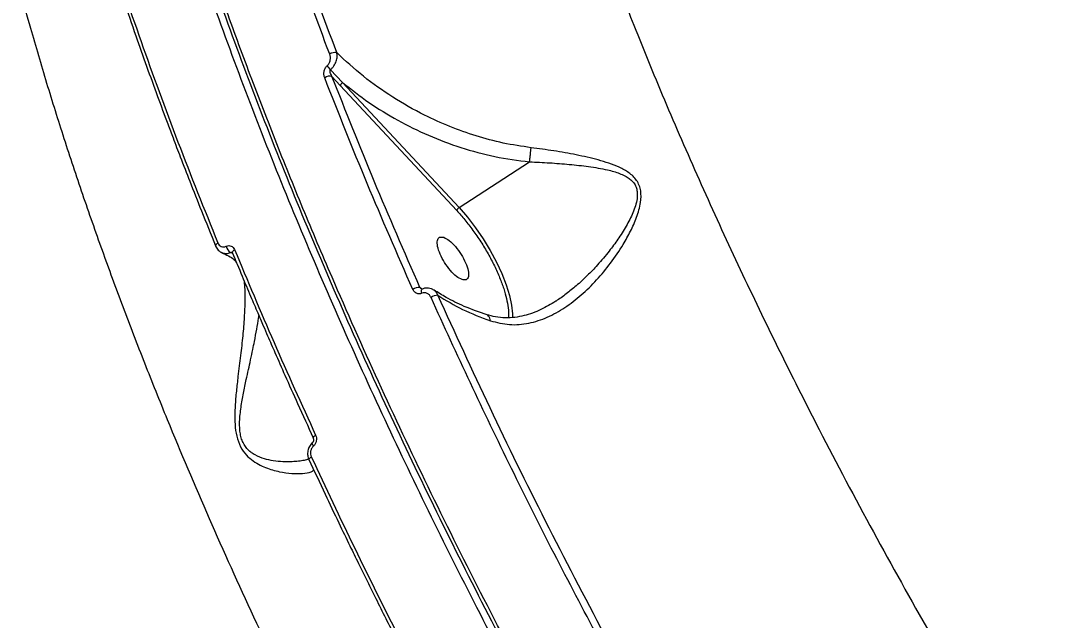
# Model space of a CAD drawing. Header units: millimetres. Extents: x -5873 to 5805, y -5301 to 4302.
# Drawn here: x -236.2 to -49.7, y 953.5 to 1061.1 of the extents above; entities that cross this region are included whole.
import ezdxf

# ---------------------------------------------------------------- set-up
doc = ezdxf.new("R2010")
doc.units = ezdxf.units.MM
for name, color, linetype in [('DIKOM_ОБЪЕКТ', 7, 'Continuous'), ('DIKOM_РАЗМЕР_ЗОНА', 7, 'Continuous'), ('DIKOM_РАЗМЕР_ОБЪЕКТА', 7, 'Continuous')]:
    doc.layers.add(name, color=color, linetype=linetype)
doc.styles.add('style1', font='arial.ttf', dxfattribs={"width": 0.8})
doc.dimstyles.new('1-50', dxfattribs={"dimtxt": 300, "dimasz": 200, "dimexe": 100, "dimexo": 0, "dimgap": 100, "dimtad": 1, "dimtxsty": 'style1', "dimcen": 200, "dimclrd": 7, "dimclre": 7, "dimclrt": 7, "dimadec": 1, "dimazin": 2, "dimtfac": 1, "dimtmove": 0, "dimatfit": 2, "dimfxl": 0, "dimlwd": 25, "dimlwe": 18, "dimarcsym": 0})

# ---------------------------------------------------------------- blocks, each defined once
blk = doc.blocks.new('*D9')
at = {"layer": 'Defpoints', "color": 0, "transparency": 16777216}
for p in [(1338.11, 2802.44), (-4588.97, -1585.51), (-117.5, -1585.51)]:
    blk.add_point(p, dxfattribs=at)
at = {"layer": 'DIKOM_РАЗМЕР_ОБЪЕКТА', "color": 7, "lineweight": 18, "transparency": 16777216}
for p, q in [((1338.11, 2802.44), (-4688.97, 2802.44)), ((-117.5, -1585.51), (-4688.97, -1585.51))]:
    blk.add_line(p, q, dxfattribs=at)
at = {"layer": 'DIKOM_РАЗМЕР_ОБЪЕКТА', "color": 7, "lineweight": 25, "transparency": 16777216}
blk.add_line((-4588.97, 2602.44), (-4588.97, -1385.51), dxfattribs=at)
at = {"layer": 'DIKOM_РАЗМЕР_ОБЪЕКТА', "color": 7, "transparency": 16777216}
for points in [[(-4622.31, 2602.44), (-4555.64, 2602.44), (-4588.97, 2802.44)], [(-4622.31, -1385.51), (-4555.64, -1385.51), (-4588.97, -1585.51)]]:
    blk.add_solid(points, dxfattribs=at)
at = {"layer": 'DIKOM_РАЗМЕР_ОБЪЕКТА', "color": 7, "transparency": 16777216, "insert": (-4842.15, 460.98), "char_height": 300, "attachment_point": 5, "rotation": 90, "style": 'style1'}
blk.add_mtext('4400', dxfattribs=at)
blk = doc.blocks.new('*D10')
at = {"layer": 'Defpoints', "color": 0, "transparency": 16777216}
for p in [(4304.51, 1053.39), (-1538.59, -1332.39), (4304.51, -4224.84)]:
    blk.add_point(p, dxfattribs=at)
at = {"layer": 'DIKOM_РАЗМЕР_ОБЪЕКТА', "color": 7, "lineweight": 18, "transparency": 16777216}
for p, q in [((4304.51, 1053.39), (4304.51, -4324.84)), ((-1538.59, -1332.39), (-1538.59, -4324.84))]:
    blk.add_line(p, q, dxfattribs=at)
at = {"layer": 'DIKOM_РАЗМЕР_ОБЪЕКТА', "color": 7, "lineweight": 25, "transparency": 16777216}
blk.add_line((-1338.59, -4224.84), (4104.51, -4224.84), dxfattribs=at)
at = {"layer": 'DIKOM_РАЗМЕР_ОБЪЕКТА', "color": 7, "transparency": 16777216}
for points in [[(-1338.59, -4191.51), (-1338.59, -4258.18), (-1538.59, -4224.84)], [(4104.51, -4191.51), (4104.51, -4258.18), (4304.51, -4224.84)]]:
    blk.add_solid(points, dxfattribs=at)
at = {"layer": 'DIKOM_РАЗМЕР_ОБЪЕКТА', "color": 7, "transparency": 16777216, "insert": (1679.28, -3971.67), "char_height": 300, "attachment_point": 5, "style": 'style1'}
blk.add_mtext('5850', dxfattribs=at)
blk = doc.blocks.new('*D11')
at = {"layer": 'Defpoints', "color": 0, "transparency": 16777216}
for p in [(-510, 4302.44), (-5422.89, -3651.6), (284.83, -3651.6)]:
    blk.add_point(p, dxfattribs=at)
at = {"layer": 'DIKOM_РАЗМЕР_ЗОНА', "color": 7, "lineweight": 18, "transparency": 16777216}
for p, q in [((-510, 4302.44), (-5522.89, 4302.44)), ((284.83, -3651.6), (-5522.89, -3651.6))]:
    blk.add_line(p, q, dxfattribs=at)
at = {"layer": 'DIKOM_РАЗМЕР_ЗОНА', "color": 7, "lineweight": 25, "transparency": 16777216}
blk.add_line((-5422.89, 4102.44), (-5422.89, -3451.6), dxfattribs=at)
at = {"layer": 'DIKOM_РАЗМЕР_ЗОНА', "color": 7, "transparency": 16777216}
for points in [[(-5456.22, 4102.44), (-5389.56, 4102.44), (-5422.89, 4302.44)], [(-5456.22, -3451.6), (-5389.56, -3451.6), (-5422.89, -3651.6)]]:
    blk.add_solid(points, dxfattribs=at)
at = {"layer": 'DIKOM_РАЗМЕР_ЗОНА', "color": 7, "transparency": 16777216, "insert": (-5676.06, -474.49), "char_height": 300, "attachment_point": 5, "rotation": 90, "style": 'style1'}
blk.add_mtext('7950', dxfattribs=at)

msp = doc.modelspace()

# ---------------------------------------------------------------- linework, layer by layer
at = {"layer": 'DIKOM_ОБЪЕКТ', "color": 7, "linetype": 'Continuous', "lineweight": 15}
for p, q in [((-180.664, 1052.35), (-178.48, 1050.069)), ((-180.386, 1051.158), (-178.891, 1049.545)), ((-178.891, 1049.545), (-157.981, 1027.072)), ((-178.48, 1050.069), (-157.571, 1027.596)), ((-157.571, 1027.596), (-144.913, 1035.82)), ((-198.165, 1019.388), (-198.598, 1019.545)), ((-198.331, 1019.568), (-198.266, 1019.478)), ((-164.183, 1012.978), (-164.346, 1013.003))]:
    msp.add_line(p, q, dxfattribs=at)
at = {"layer": 'DIKOM_ОБЪЕКТ', "color": 7, "linetype": 'Continuous', "lineweight": 15, "flags": 128}
for points in [[(-157.571, 1027.596), (-156.068, 1025.868), (-154.614, 1023.985), (-153.24, 1021.988), (-151.975, 1019.919), (-150.847, 1017.825), (-149.881, 1015.751), (-149.098, 1013.741), (-148.514, 1011.838), (-148.142, 1010.086), (-147.99, 1008.52), (-147.997, 1007.851)], [(-200.875, 1021.257), (-201.011, 1021.158), (-201.123, 1021.055), (-201.208, 1020.952), (-201.262, 1020.852), (-201.283, 1020.759), (-201.271, 1020.677), (-201.269, 1020.672)], [(-197.871, 1020.064), (-198.012, 1019.962), (-198.127, 1019.855), (-198.212, 1019.749), (-198.265, 1019.648), (-198.282, 1019.554), (-198.264, 1019.472), (-198.246, 1019.443)], [(-164.273, 1012.215), (-164.32, 1012.431), (-164.334, 1012.626), (-164.316, 1012.787), (-164.266, 1012.906), (-164.187, 1012.976), (-164.183, 1012.978)], [(-183.715, 984.786), (-183.789, 984.907), (-183.848, 985.023), (-183.892, 985.129), (-183.918, 985.223), (-183.926, 985.304), (-183.916, 985.367), (-183.9, 985.4)], [(-183.739, 986.221), (-183.751, 986.287), (-183.728, 986.369), (-183.672, 986.461), (-183.583, 986.559), (-183.466, 986.661), (-183.324, 986.762)], [(-184.097, 982.842), (-184.234, 982.745), (-184.349, 982.647), (-184.437, 982.552), (-184.496, 982.463), (-184.523, 982.383), (-184.518, 982.316), (-184.489, 982.272)]]:
    msp.add_lwpolyline(points, dxfattribs=at)
at = {"layer": 'DIKOM_ОБЪЕКТ', "color": 7, "linetype": 'Continuous', "lineweight": 15}
for centre, radius, start, end in [((-179.849, 1053.8), 1.651, 78.65937, 125.31059), ((-178.532, 1054.653), 3.139, 210.20958, 227.20083), ((-180.759, 1049.6), 1.602, 76.53791, 126.03061), ((-178.039, 1049.301), 0.886, 119.8616, 164.04271), ((-197.766, 1020.948), 1.631, 190.1529, 239.31393), ((-164.773, 1011.402), 1.879, 84.77612, 126.14095), ((-161.446, 1009.849), 2.007, 87.88725, 125.42842)]:
    msp.add_arc(centre, radius, start, end, dxfattribs=at)
for points, knots in [([(-75.561, 828.369), (-79.665, 834.343), (-87.88, 846.3), (-99.808, 864.59), (-111.419, 883.097), (-122.653, 901.801), (-133.483, 920.645), (-143.876, 939.578), (-153.803, 958.548), (-163.232, 977.505), (-172.136, 996.394), (-179.544, 1013.047), (-185.656, 1027.514), (-190.652, 1039.873), (-195.416, 1052.235), (-199.934, 1064.581), (-204.192, 1076.89), (-208.172, 1089.141), (-212.363, 1102.961), (-216.579, 1118.248), (-220.588, 1134.842), (-223.917, 1151.099), (-226.527, 1166.948), (-227.965, 1178.893), (-228.704, 1187.268), (-229.061, 1192.317), (-229.323, 1197.293), (-229.489, 1202.193), (-229.557, 1207.014), (-229.526, 1211.753), (-229.318, 1219.146), (-228.619, 1228.903), (-227, 1240.163), (-224.711, 1250.367), (-221.818, 1259.55), (-218.238, 1267.994), (-213.957, 1275.643), (-208.99, 1282.489), (-203.254, 1288.364), (-198.855, 1292.138), (-196.18, 1293.648), (-195.864, 1293.827)], [0, 0, 0, 0, 0.0313103, 0.062674, 0.0940913, 0.1255622, 0.1570864, 0.1886642, 0.2202957, 0.2519805, 0.2837188, 0.3155106, 0.3365976, 0.3579048, 0.3794321, 0.4011795, 0.4231472, 0.4453349, 0.4677429, 0.4994821, 0.5316527, 0.5642548, 0.5972883, 0.6307532, 0.6422731, 0.6538375, 0.6654466, 0.6771002, 0.6887983, 0.7005411, 0.7123284, 0.74497, 0.7779485, 0.8082221, 0.8387742, 0.8696048, 0.900714, 0.9321016, 0.9637677, 0.9957123, 1, 1, 1, 1]), ([(-129.477, 1290.139), (-130.677, 1289.404), (-133.139, 1287.898), (-136.587, 1285.217), (-139.88, 1282.208), (-142.933, 1278.894), (-145.752, 1275.293), (-149.078, 1270.298), (-152.623, 1263.573), (-156.018, 1254.72), (-158.616, 1245.064), (-160.183, 1236.131), (-161.064, 1228.307), (-161.526, 1221.859), (-161.752, 1215.217), (-161.748, 1208.392), (-161.519, 1201.397), (-161.069, 1194.243), (-160.346, 1186.284), (-159.283, 1177.476), (-157.811, 1167.778), (-156.024, 1157.901), (-153.934, 1147.868), (-151.554, 1137.701), (-148.848, 1127.223), (-145.805, 1116.441), (-142.42, 1105.36), (-138.762, 1094.198), (-134.844, 1082.976), (-130.681, 1071.714), (-125.896, 1059.437), (-120.42, 1046.128), (-114.178, 1031.786), (-107.611, 1017.453), (-100.74, 1003.161), (-92.884, 987.538), (-83.934, 970.578), (-73.77, 952.308), (-63.201, 934.154), (-55.801, 922.179), (-52.108, 916.204)], [0, 0, 0, 0, 0.0199934, 0.0409999, 0.0618967, 0.0826838, 0.1033615, 0.1239295, 0.1620787, 0.1997421, 0.23692, 0.2736127, 0.2943639, 0.3149566, 0.3353909, 0.3556668, 0.3757844, 0.3957435, 0.4155443, 0.4405408, 0.4652901, 0.4897922, 0.514047, 0.5380546, 0.561815, 0.5866812, 0.6113131, 0.6357104, 0.6598735, 0.6838019, 0.7074959, 0.7372213, 0.7666791, 0.795869, 0.8247911, 0.8534449, 0.8903047, 0.9270175, 0.9635828, 1, 1, 1, 1]), ([(-209.097, 1282.008), (-209.409, 1281.651), (-210.737, 1280.128), (-212.874, 1277.146), (-215.5, 1273.06), (-218.499, 1267.574), (-221.667, 1260.424), (-224.693, 1251.253), (-227.046, 1241.284), (-228.723, 1230.549), (-229.717, 1219.066), (-230.03, 1206.867), (-229.66, 1193.974), (-228.608, 1180.423), (-226.876, 1166.252), (-224.471, 1151.507), (-221.4, 1136.223), (-217.671, 1120.435), (-213.289, 1104.178), (-208.267, 1087.488), (-202.619, 1070.418), (-196.36, 1053.016), (-189.513, 1035.338), (-182.088, 1017.415), (-174.108, 999.295), (-165.586, 981.014), (-156.546, 962.624), (-147.015, 944.178), (-137.023, 925.736), (-126.179, 906.606), (-114.445, 886.84), (-104.159, 870.314), (-96.097, 857.784), (-91.692, 851.072), (-88.417, 846.146), (-86.075, 842.646), (-83.222, 838.422), (-79.846, 833.473), (-77.406, 829.95), (-76.102, 828.066)], [0, 0, 0, 0, 0.0057732, 0.0246419, 0.0435099, 0.062377, 0.095408, 0.128492, 0.1615036, 0.1945096, 0.2275142, 0.2605164, 0.2935183, 0.3265745, 0.3596084, 0.3926061, 0.4256026, 0.4585986, 0.4915932, 0.5246071, 0.5576721, 0.5906683, 0.6236611, 0.6566539, 0.6896463, 0.7226395, 0.7556886, 0.7887162, 0.8217082, 0.8546993, 0.8916487, 0.9285979, 0.9448437, 0.9606051, 0.9657519, 0.9722312, 0.9801083, 0.9893667, 1, 1, 1, 1]), ([(-222.851, 1259.519), (-232.293, 1253.251), (-251.176, 1240.715), (-278.627, 1220.866), (-305.406, 1200.277), (-331.427, 1178.889), (-356.534, 1156.874), (-380.714, 1134.262), (-403.964, 1111.09), (-426.41, 1087.242), (-448.161, 1062.59), (-469.183, 1037.142), (-489.436, 1010.908), (-508.776, 984.064), (-527.187, 956.635), (-544.546, 928.812), (-560.863, 900.634), (-576.12, 872.126), (-590.49, 843.182), (-599.25, 823.519), (-603.629, 813.687)], [0, 0, 0, 0, 0.0560002, 0.112, 0.168, 0.2239999, 0.28, 0.3349999, 0.3899999, 0.445, 0.5000001, 0.5560001, 0.612, 0.668, 0.7239999, 0.7799998, 0.8349999, 0.8899999, 0.945, 1, 1, 1, 1]), ([(-603.938, 812.866), (-599.477, 822.876), (-590.555, 842.895), (-575.895, 872.352), (-560.317, 901.356), (-543.743, 929.841), (-526.316, 957.626), (-508.067, 984.693), (-489.031, 1011.031), (-469.116, 1036.78), (-448.213, 1062.07), (-426.323, 1086.865), (-403.447, 1111.128), (-379.737, 1134.69), (-355.215, 1157.528), (-330.053, 1179.489), (-304.295, 1200.575), (-277.963, 1220.762), (-250.983, 1240.233), (-232.434, 1252.543), (-223.16, 1258.698)], [0, 0, 0, 0, 0.056, 0.1119999, 0.1679999, 0.2239998, 0.2799999, 0.3349998, 0.3899999, 0.4449999, 0.5, 0.5559999, 0.6119998, 0.6679998, 0.7239999, 0.78, 0.8349998, 0.8899999, 0.9450001, 1, 1, 1, 1]), ([(-223.16, 1258.698), (-224.292, 1255.334), (-226.548, 1248.632), (-228.882, 1237.372), (-230.441, 1225.35), (-231.168, 1212.534), (-231.1, 1199.009), (-230.252, 1184.83), (-228.649, 1170.06), (-226.312, 1154.758), (-223.269, 1138.984), (-219.547, 1122.799), (-215.175, 1106.261), (-210.183, 1089.427), (-204.601, 1072.354), (-198.461, 1055.095), (-191.795, 1037.705), (-184.636, 1020.234), (-177.017, 1002.731), (-168.97, 985.244), (-160.529, 967.819), (-153.27, 953.536), (-147.422, 942.407), (-143.129, 934.402), (-138.773, 926.441), (-134.358, 918.528), (-129.887, 910.667), (-125.364, 902.862), (-119.534, 892.985), (-112.337, 881.096), (-103.702, 867.282), (-93.909, 852.096), (-82.917, 835.651), (-70.696, 818.094), (-58.386, 801.095), (-46.027, 784.683), (-34.556, 770.03), (-23.991, 756.989), (-14.324, 745.411), (-4.604, 734.122), (5.154, 723.136), (14.938, 712.467), (24.733, 702.13), (35.828, 690.808), (48.204, 678.696), (61.818, 666.036), (75.323, 654.156), (88.7, 643.008), (97.474, 636.263), (101.857, 632.894)], [0, 0, 0, 0, 0.0271357, 0.0540498, 0.0807422, 0.1072129, 0.133462, 0.1594895, 0.1852953, 0.2108795, 0.2362419, 0.2613828, 0.286302, 0.3109995, 0.3354753, 0.3597294, 0.383762, 0.4075729, 0.431162, 0.4545296, 0.4776755, 0.5005996, 0.5112386, 0.5218229, 0.5323527, 0.542828, 0.5532487, 0.5636147, 0.5739263, 0.5926882, 0.6112665, 0.6296615, 0.6544486, 0.6788948, 0.7030001, 0.7267641, 0.7501872, 0.7681705, 0.7861325, 0.8040731, 0.8219922, 0.8398899, 0.8577663, 0.8756212, 0.9005808, 0.9254985, 0.9503743, 0.9752081, 1, 1, 1, 1]), ([(14.761, 659.753), (11.333, 662.981), (4.467, 669.449), (-5.903, 679.747), (-16.318, 690.483), (-26.764, 701.684), (-36.563, 712.59), (-45.714, 723.118), (-54.226, 733.201), (-62.749, 743.596), (-71.273, 754.294), (-79.782, 765.286), (-88.12, 776.371), (-96.283, 787.534), (-104.271, 798.762), (-112.216, 810.248), (-120.104, 821.979), (-127.921, 833.945), (-135.159, 845.357), (-141.835, 856.173), (-147.966, 866.361), (-154.019, 876.681), (-159.985, 887.125), (-165.853, 897.684), (-171.613, 908.347), (-178.407, 921.299), (-186.105, 936.574), (-194.513, 954.161), (-202.504, 971.864), (-208.941, 987.044), (-214.022, 999.69), (-217.923, 1009.823), (-221.641, 1019.93), (-225.167, 1029.997), (-228.491, 1040.012), (-231.605, 1049.961), (-234.805, 1060.865), (-237.985, 1072.655), (-241.022, 1085.232), (-243.627, 1097.557), (-245.785, 1109.599), (-247.604, 1122.169), (-248.942, 1135.121), (-249.623, 1148.253), (-249.617, 1160.773), (-248.979, 1168.468), (-248.659, 1172.326)], [0, 0, 0, 0, 0.024718, 0.049515, 0.0743908, 0.0993449, 0.1243774, 0.1447742, 0.1653295, 0.1860432, 0.2069152, 0.2279452, 0.2491332, 0.2694019, 0.2898708, 0.3105399, 0.3314092, 0.3524789, 0.3737486, 0.3911653, 0.4087376, 0.4264653, 0.4443488, 0.4623874, 0.4805817, 0.4989315, 0.5286792, 0.5588428, 0.5894223, 0.620418, 0.638318, 0.6563541, 0.674526, 0.6928339, 0.7112779, 0.7298579, 0.748574, 0.7733223, 0.7982563, 0.8233761, 0.8486818, 0.8741735, 0.9053761, 0.9367478, 0.9682891, 1, 1, 1, 1]), ([(-180.804, 1055.148), (-183.039, 1061.094), (-187.544, 1073.077), (-193.536, 1090.762), (-199.039, 1108.369), (-202.127, 1119.794), (-203.682, 1125.547)], [0, 0, 0, 0, 0.2444831, 0.492644, 0.7444835, 1, 1, 1, 1]), ([(-179.525, 1055.419), (-181.807, 1061.494), (-186.367, 1073.627), (-192.368, 1091.384), (-197.798, 1108.804), (-200.831, 1120.034), (-202.35, 1125.658)], [0, 0, 0, 0, 0.2503517, 0.5000026, 0.7496518, 1, 1, 1, 1]), ([(-226.502, 1092.459), (-225.979, 1090.674), (-225.023, 1087.406), (-223.655, 1082.915), (-222.531, 1079.303), (-221.592, 1076.341), (-220.746, 1073.713), (-219.504, 1069.901), (-217.804, 1064.811), (-215.718, 1058.755), (-213.68, 1053.004), (-211.766, 1047.732), (-210.173, 1043.441), (-208.805, 1039.815), (-207.498, 1036.392), (-205.806, 1032.033), (-203.709, 1026.72), (-202.134, 1022.843), (-201.283, 1020.747)], [0, 0, 0, 0, 0.0778306, 0.1424878, 0.1940281, 0.2330486, 0.2692362, 0.306101, 0.3950676, 0.4843793, 0.5601563, 0.6347986, 0.7028624, 0.7371364, 0.7838032, 0.843138, 0.9151822, 1, 1, 1, 1]), ([(-226.121, 1093.029), (-224.363, 1087.157), (-220.868, 1075.482), (-214.773, 1057.537), (-208.193, 1039.507), (-203.304, 1027.316), (-200.875, 1021.257)], [0, 0, 0, 0, 0.2544893, 0.5059859, 0.7544898, 1, 1, 1, 1]), ([(-181.244, 1053.073), (-181.176, 1053.138), (-181.039, 1053.268), (-180.829, 1053.599), (-180.675, 1054.069), (-180.653, 1054.642), (-180.753, 1054.979), (-180.804, 1055.148)], [0, 0, 0, 0, 0.1240759, 0.250367, 0.499608, 0.7493503, 1, 1, 1, 1]), ([(-180.664, 1052.35), (-180.549, 1052.456), (-180.319, 1052.667), (-179.936, 1053.175), (-179.598, 1053.872), (-179.422, 1054.709), (-179.491, 1055.184), (-179.525, 1055.419)], [0, 0, 0, 0, 0.1323099, 0.2636732, 0.5173422, 0.7613952, 1, 1, 1, 1]), ([(-144.657, 1038.359), (-146.33, 1038.607), (-149.667, 1039.1), (-154.539, 1040.415), (-159.265, 1042.095), (-164.314, 1044.375), (-169.55, 1047.356), (-174.86, 1051.098), (-177.965, 1053.975), (-179.525, 1055.419)], [0, 0, 0, 0, 0.125172, 0.2496212, 0.3741625, 0.4997891, 0.6664093, 0.8325292, 1, 1, 1, 1]), ([(-181.701, 1050.895), (-181.754, 1051.073), (-181.86, 1051.427), (-181.836, 1052.028), (-181.676, 1052.521), (-181.458, 1052.87), (-181.315, 1053.006), (-181.244, 1053.073)], [0, 0, 0, 0, 0.2505993, 0.5003274, 0.7496759, 0.8764552, 1, 1, 1, 1]), ([(-180.386, 1051.158), (-180.509, 1051.377), (-180.684, 1051.686), (-180.747, 1052.077), (-180.724, 1052.257), (-180.683, 1052.32), (-180.664, 1052.35)], [0, 0, 0, 0, 0.576256, 0.8159941, 0.914895, 1, 1, 1, 1]), ([(-165.882, 1012.92), (-168.66, 1019.271), (-174.25, 1032.051), (-179.207, 1044.589), (-181.701, 1050.895)], [0, 0, 0, 0, 0.4969581, 1, 1, 1, 1]), ([(-164.602, 1013.274), (-167.391, 1019.648), (-172.968, 1032.398), (-177.913, 1044.905), (-180.386, 1051.158)], [0, 0, 0, 0, 0.5000027, 1, 1, 1, 1]), ([(-178.48, 1050.069), (-176.931, 1048.845), (-173.826, 1046.392), (-168.647, 1043.233), (-163.126, 1040.501), (-157.279, 1038.304), (-151.188, 1036.637), (-146.999, 1036.091), (-144.913, 1035.82)], [0, 0, 0, 0, 0.1659077, 0.3325893, 0.498781, 0.6662957, 0.8337967, 1, 1, 1, 1]), ([(-151.964, 1007.286), (-150.814, 1006.995), (-148.519, 1006.416), (-145.051, 1006.743), (-141.717, 1007.821), (-138.553, 1009.584), (-135.595, 1011.866), (-132.848, 1014.567), (-130.326, 1017.606), (-128.311, 1020.566), (-126.764, 1023.337), (-125.643, 1025.853), (-124.929, 1028.306), (-124.859, 1030.284), (-125.206, 1031.602), (-125.837, 1032.787), (-127.058, 1033.925), (-129.371, 1035.176), (-132.555, 1036.2), (-136.519, 1037.097), (-140.563, 1037.815), (-143.293, 1038.178), (-144.657, 1038.359)], [0, 0, 0, 0, 0.0613815, 0.122588, 0.1840351, 0.2452853, 0.3071256, 0.3689411, 0.431081, 0.4937476, 0.5355624, 0.5777764, 0.6206799, 0.6531787, 0.6695804, 0.6860933, 0.7186476, 0.7504997, 0.8138456, 0.8764847, 0.9383006, 1, 1, 1, 1]), ([(-144.907, 1035.828), (-144.887, 1036.02), (-144.845, 1036.411), (-144.777, 1037.08), (-144.712, 1037.755), (-144.675, 1038.16), (-144.657, 1038.359)], [0, 0, 0, 0, 0.2455976, 0.5001556, 0.7546175, 1, 1, 1, 1]), ([(-144.913, 1035.82), (-144.912, 1035.821), (-144.91, 1035.823), (-144.907, 1035.826), (-144.907, 1035.827), (-144.907, 1035.828)], [0, 0, 0, 0, 0.5547935, 0.7921362, 1, 1, 1, 1]), ([(-144.907, 1035.828), (-143.712, 1035.771), (-141.327, 1035.657), (-137.79, 1035.382), (-134.312, 1035.002), (-131.658, 1034.564), (-129.825, 1034.098), (-128.769, 1033.752), (-127.84, 1033.349), (-127.071, 1032.884), (-126.444, 1032.348), (-125.96, 1031.694), (-125.659, 1030.92), (-125.555, 1030.07), (-125.655, 1028.633), (-126.327, 1026.63), (-127.567, 1024.222), (-129.026, 1021.938), (-130.745, 1019.609), (-132.582, 1017.429), (-134.571, 1015.354), (-136.447, 1013.614), (-138.329, 1012.106), (-139.568, 1011.182), (-140.218, 1010.793), (-140.24, 1010.78)], [0, 0, 0, 0, 0.0745761, 0.1488268, 0.2232835, 0.2981019, 0.3238874, 0.3488476, 0.3726901, 0.3925353, 0.4102493, 0.4293682, 0.4479646, 0.4658672, 0.4856015, 0.5410465, 0.5983671, 0.6569036, 0.7122153, 0.7821039, 0.8388449, 0.8975152, 0.9485265, 0.9982631, 1, 1, 1, 1]), ([(-157.981, 1027.072), (-157.973, 1027.111), (-157.956, 1027.19), (-157.859, 1027.338), (-157.725, 1027.484), (-157.622, 1027.559), (-157.571, 1027.596)], [0, 0, 0, 0, 0.2499769, 0.4999289, 0.7500102, 1, 1, 1, 1]), ([(-157.981, 1027.072), (-157.495, 1026.527), (-156.506, 1025.418), (-155.053, 1023.523), (-153.651, 1021.475), (-152.355, 1019.325), (-151.216, 1017.155), (-150.271, 1015.042), (-149.545, 1013.06), (-149.031, 1011.232), (-148.747, 1009.584), (-148.643, 1008.451), (-148.711, 1007.957), (-148.722, 1007.876)], [0, 0, 0, 0, 0.0944971, 0.1923868, 0.2926695, 0.3941962, 0.4957202, 0.5960043, 0.6938914, 0.7883919, 0.8828902, 0.9807769, 1, 1, 1, 1]), ([(-201.269, 1020.672), (-201.207, 1020.543), (-201.084, 1020.282), (-200.813, 1019.952), (-200.49, 1019.675), (-200.237, 1019.554), (-200.111, 1019.493)], [0, 0, 0, 0, 0.246523, 0.4961305, 0.7473319, 1, 1, 1, 1]), ([(-200.875, 1021.257), (-200.799, 1021.117), (-200.649, 1020.838), (-200.267, 1020.594), (-199.823, 1020.51), (-199.522, 1020.61), (-199.372, 1020.661)], [0, 0, 0, 0, 0.2499895, 0.4999789, 0.7497062, 1, 1, 1, 1]), ([(-199.372, 1020.661), (-199.222, 1020.711), (-198.922, 1020.811), (-198.479, 1020.726), (-198.098, 1020.483), (-197.947, 1020.204), (-197.871, 1020.064)], [0, 0, 0, 0, 0.2502651, 0.4999979, 0.7500276, 1, 1, 1, 1]), ([(-157.045, 1014.67), (-157.368, 1014.829), (-158.015, 1015.148), (-159.154, 1016.286), (-160.205, 1017.716), (-161.028, 1019.27), (-161.496, 1020.702), (-161.531, 1021.784), (-161.151, 1022.402), (-160.603, 1022.312), (-160.329, 1022.267)], [0, 0, 0, 0, 0.1250023, 0.2500087, 0.3750071, 0.5000025, 0.6250049, 0.750004, 0.8750029, 1, 1, 1, 1]), ([(-160.329, 1022.267), (-160.005, 1022.108), (-159.358, 1021.789), (-158.219, 1020.65), (-157.168, 1019.221), (-156.345, 1017.667), (-155.877, 1016.235), (-155.843, 1015.153), (-156.222, 1014.534), (-156.771, 1014.625), (-157.045, 1014.67)], [0, 0, 0, 0, 0.1250024, 0.2499984, 0.3750068, 0.5000005, 0.6250036, 0.7500045, 0.8750028, 1, 1, 1, 1]), ([(-200.189, 1019.525), (-199.336, 1019.147), (-198.155, 1018.623), (-197.655, 1017.907), (-197.517, 1017.708)], [0, 0, 0, 0, 0.7224582, 1, 1, 1, 1]), ([(-200.096, 1019.488), (-199.852, 1019.421), (-199.364, 1019.287), (-198.854, 1019.459), (-198.598, 1019.545)], [0, 0, 0, 0, 0.4997354, 1, 1, 1, 1]), ([(-198.598, 1019.545), (-198.549, 1019.563), (-198.457, 1019.598), (-198.371, 1019.575), (-198.331, 1019.565)], [0, 0, 0, 0, 0.5302851, 1, 1, 1, 1]), ([(-198.282, 1019.549), (-197.694, 1018.13), (-196.609, 1015.511), (-195.084, 1011.897), (-193.82, 1008.931), (-192.8, 1006.561), (-191.769, 1004.179), (-190.477, 1001.221), (-188.689, 997.175), (-186.409, 992.082), (-184.69, 988.33), (-183.751, 986.28)], [0, 0, 0, 0, 0.1290698, 0.2383353, 0.3278285, 0.3975638, 0.4524936, 0.5428529, 0.6641991, 0.8165596, 1, 1, 1, 1]), ([(-197.871, 1020.064), (-195.55, 1014.52), (-190.933, 1003.496), (-185.85, 992.318), (-183.324, 986.762)], [0, 0, 0, 0, 0.5029242, 1, 1, 1, 1]), ([(-196.202, 1014.557), (-196.155, 1014.186), (-196.031, 1013.21), (-196.005, 1010.913), (-196.121, 1007.946), (-196.396, 1004.626), (-196.793, 1001.065), (-197.211, 997.72), (-197.566, 994.669), (-197.806, 991.962), (-197.875, 989.405), (-197.656, 987.059), (-197.081, 985.06), (-196.086, 983.449), (-194.47, 981.933), (-192.285, 980.836), (-189.817, 980.139), (-187.575, 979.825), (-185.661, 979.841), (-184.307, 980.037), (-183.792, 980.363), (-183.633, 980.464)], [0, 0, 0, 0, 0.0397659, 0.1045136, 0.1695962, 0.2348622, 0.3000481, 0.366061, 0.4104413, 0.4549974, 0.5002075, 0.5343377, 0.5691964, 0.6040018, 0.6384131, 0.7061749, 0.773198, 0.839126, 0.9048156, 0.9705895, 1, 1, 1, 1]), ([(-164.19, 1012.964), (-164.277, 1013.029), (-164.415, 1013.132), (-164.552, 1013.236), (-164.602, 1013.274)], [0, 0, 0, 0, 0.6342824, 1, 1, 1, 1]), ([(-164.341, 1013.008), (-164.371, 1013.029), (-164.474, 1013.1), (-164.549, 1013.202), (-164.602, 1013.274)], [0, 0, 0, 0, 0.291769, 1, 1, 1, 1]), ([(-162.088, 1012.805), (-162.236, 1012.889), (-162.536, 1013.059), (-163.062, 1013.176), (-163.628, 1013.175), (-163.997, 1013.044), (-164.183, 1012.978)], [0, 0, 0, 0, 0.2402538, 0.4864069, 0.741016, 1, 1, 1, 1]), ([(-164.273, 1012.215), (-164.433, 1012.166), (-164.753, 1012.067), (-165.227, 1012.19), (-165.63, 1012.472), (-165.798, 1012.77), (-165.882, 1012.92)], [0, 0, 0, 0, 0.2499632, 0.4998005, 0.7498081, 1, 1, 1, 1]), ([(-162.609, 1011.485), (-162.697, 1011.639), (-162.871, 1011.947), (-163.288, 1012.237), (-163.777, 1012.366), (-164.107, 1012.265), (-164.273, 1012.215)], [0, 0, 0, 0, 0.2501931, 0.5002389, 0.750107, 1, 1, 1, 1]), ([(-132.613, 950.386), (-135.275, 955.439), (-140.622, 965.587), (-148.255, 980.844), (-155.65, 996.179), (-160.283, 1006.369), (-162.609, 1011.485)], [0, 0, 0, 0, 0.2468836, 0.4958454, 0.7468842, 1, 1, 1, 1]), ([(-161.372, 1011.855), (-161.478, 1012.099), (-161.645, 1012.483), (-161.966, 1012.682), (-162.083, 1012.755)], [0, 0, 0, 0, 0.6350267, 1, 1, 1, 1]), ([(-152.52, 1008.335), (-153.918, 1008.826), (-156.521, 1009.742), (-159.666, 1011.29), (-161.345, 1012.35), (-162.054, 1012.797)], [0, 0, 0, 0, 0.4014084, 0.7472515, 1, 1, 1, 1]), ([(-131.442, 950.892), (-135.014, 957.702), (-142.151, 971.311), (-152.149, 991.676), (-158.296, 1005.125), (-161.372, 1011.855)], [0, 0, 0, 0, 0.3335138, 0.6664924, 1, 1, 1, 1]), ([(-161.372, 1011.855), (-159.937, 1010.97), (-157.069, 1009.201), (-153.665, 1007.924), (-151.964, 1007.286)], [0, 0, 0, 0, 0.5004492, 1, 1, 1, 1]), ([(-140.228, 1010.784), (-141.104, 1010.259), (-142.954, 1009.151), (-145.994, 1008.062), (-148.746, 1007.726), (-150.98, 1007.91), (-152.081, 1008.23), (-152.594, 1008.379)], [0, 0, 0, 0, 0.2210887, 0.4669952, 0.7334105, 0.8759148, 1, 1, 1, 1]), ([(-184.552, 982.44), (-184.695, 982.398), (-185.093, 982.282), (-185.898, 982.135), (-186.917, 982.01), (-188.05, 981.954), (-189.362, 981.971), (-190.856, 982.114), (-192.544, 982.471), (-193.876, 982.98), (-194.827, 983.58), (-195.606, 984.23), (-196.271, 985.128), (-196.698, 986.281), (-196.89, 987.211), (-196.973, 988.199), (-196.97, 989.723), (-196.736, 991.789), (-196.285, 994.299), (-195.811, 996.542), (-195.377, 998.527), (-194.98, 1000.333), (-194.621, 1002.018), (-194.242, 1003.866), (-193.889, 1005.746), (-193.623, 1007.284), (-193.519, 1008.043), (-193.499, 1008.188)], [0, 0, 0, 0, 0.0210695, 0.0586584, 0.1056496, 0.1478184, 0.190051, 0.250486, 0.3044099, 0.3602467, 0.3825531, 0.4027574, 0.4452927, 0.4662679, 0.4881318, 0.5085988, 0.5311585, 0.5874069, 0.6444131, 0.7020424, 0.74476, 0.7872666, 0.8349623, 0.8719728, 0.9304825, 0.9867248, 1, 1, 1, 1]), ([(-151.964, 1007.286), (-151.993, 1007.458), (-152.052, 1007.804), (-152.262, 1008.149), (-152.45, 1008.328), (-152.573, 1008.344), (-152.59, 1008.346)], [0, 0, 0, 0, 0.3202712, 0.6420686, 0.9512978, 1, 1, 1, 1]), ([(-183.9, 985.4), (-184.091, 985.193), (-184.47, 984.782), (-184.749, 983.953), (-184.792, 983.087), (-184.607, 982.567), (-184.515, 982.308)], [0, 0, 0, 0, 0.2529557, 0.5038049, 0.7523627, 1, 1, 1, 1]), ([(-183.739, 986.22), (-183.715, 986.151), (-183.668, 986.016), (-183.679, 985.818), (-183.72, 985.667), (-183.767, 985.564), (-183.827, 985.471), (-183.876, 985.423), (-183.9, 985.4)], [0, 0, 0, 0, 0.2620118, 0.5189677, 0.6437492, 0.7655157, 0.8840569, 1, 1, 1, 1]), ([(-183.324, 986.762), (-183.266, 986.597), (-183.15, 986.266), (-183.178, 985.71), (-183.355, 985.177), (-183.595, 984.916), (-183.715, 984.786)], [0, 0, 0, 0, 0.2503605, 0.5002825, 0.750159, 1, 1, 1, 1]), ([(-183.715, 984.786), (-183.833, 984.657), (-184.069, 984.401), (-184.245, 983.877), (-184.271, 983.33), (-184.155, 983.005), (-184.097, 982.842)], [0, 0, 0, 0, 0.249828, 0.4996816, 0.7496007, 1, 1, 1, 1]), ([(-184.525, 982.369), (-183.561, 980.302), (-181.795, 976.517), (-179.331, 971.348), (-177.332, 967.205), (-175.681, 963.819), (-174.208, 960.824), (-172.06, 956.492), (-169.166, 950.735), (-165.678, 943.929), (-162.327, 937.503), (-159.223, 931.644), (-156.673, 926.899), (-154.505, 922.906), (-152.448, 919.149), (-149.809, 914.382), (-146.569, 908.595), (-144.175, 904.403), (-142.88, 902.136)], [0, 0, 0, 0, 0.0777811, 0.1424678, 0.1940577, 0.2331148, 0.2693081, 0.3061756, 0.3951415, 0.4844541, 0.5602348, 0.6348889, 0.7029713, 0.7372161, 0.7838538, 0.8431674, 0.9151943, 1, 1, 1, 1]), ([(-184.097, 982.842), (-181.529, 977.386), (-176.424, 966.539), (-168.304, 950.269), (-159.935, 934.17), (-151.336, 918.261), (-145.369, 907.749), (-142.405, 902.526)], [0, 0, 0, 0, 0.2049309, 0.4073967, 0.607397, 0.8049313, 1, 1, 1, 1])]:
    msp.add_open_spline(points, degree=3, knots=knots, dxfattribs=at)

# ---------------------------------------------------------------- dimensions: what is measured, and where the dimension line sits
at = {"layer": 'DIKOM_РАЗМЕР_ЗОНА'}
dim = msp.add_linear_dim(base=(-5422.889, -3651.603), p1=(-510.005, 4302.437), p2=(284.83, -3651.603), angle=90, text='7950', dimstyle='1-50', dxfattribs=at)
dim.commit()
dim.dimension.update_dxf_attribs({"geometry": '*D11', "text_midpoint": (-5422.889, -474.491), "dimtype": 160})
at = {"layer": 'DIKOM_РАЗМЕР_ОБЪЕКТА'}
dim = msp.add_linear_dim(base=(-4588.973, -1585.515), p1=(1338.114, 2802.437), p2=(-117.504, -1585.515), angle=90, text='4400', dimstyle='1-50', dxfattribs=at)
dim.commit()
dim.dimension.update_dxf_attribs({"geometry": '*D9', "text_midpoint": (-4588.973, 460.978), "dimtype": 160})
dim = msp.add_linear_dim(base=(4304.512, -4224.842), p1=(-1538.592, -1332.389), p2=(4304.512, 1053.391), text='5850', dimstyle='1-50', dxfattribs=at)
dim.commit()
dim.dimension.update_dxf_attribs({"geometry": '*D10', "text_midpoint": (1679.282, -4224.842), "dimtype": 160})

doc.saveas('drawing.dxf')
